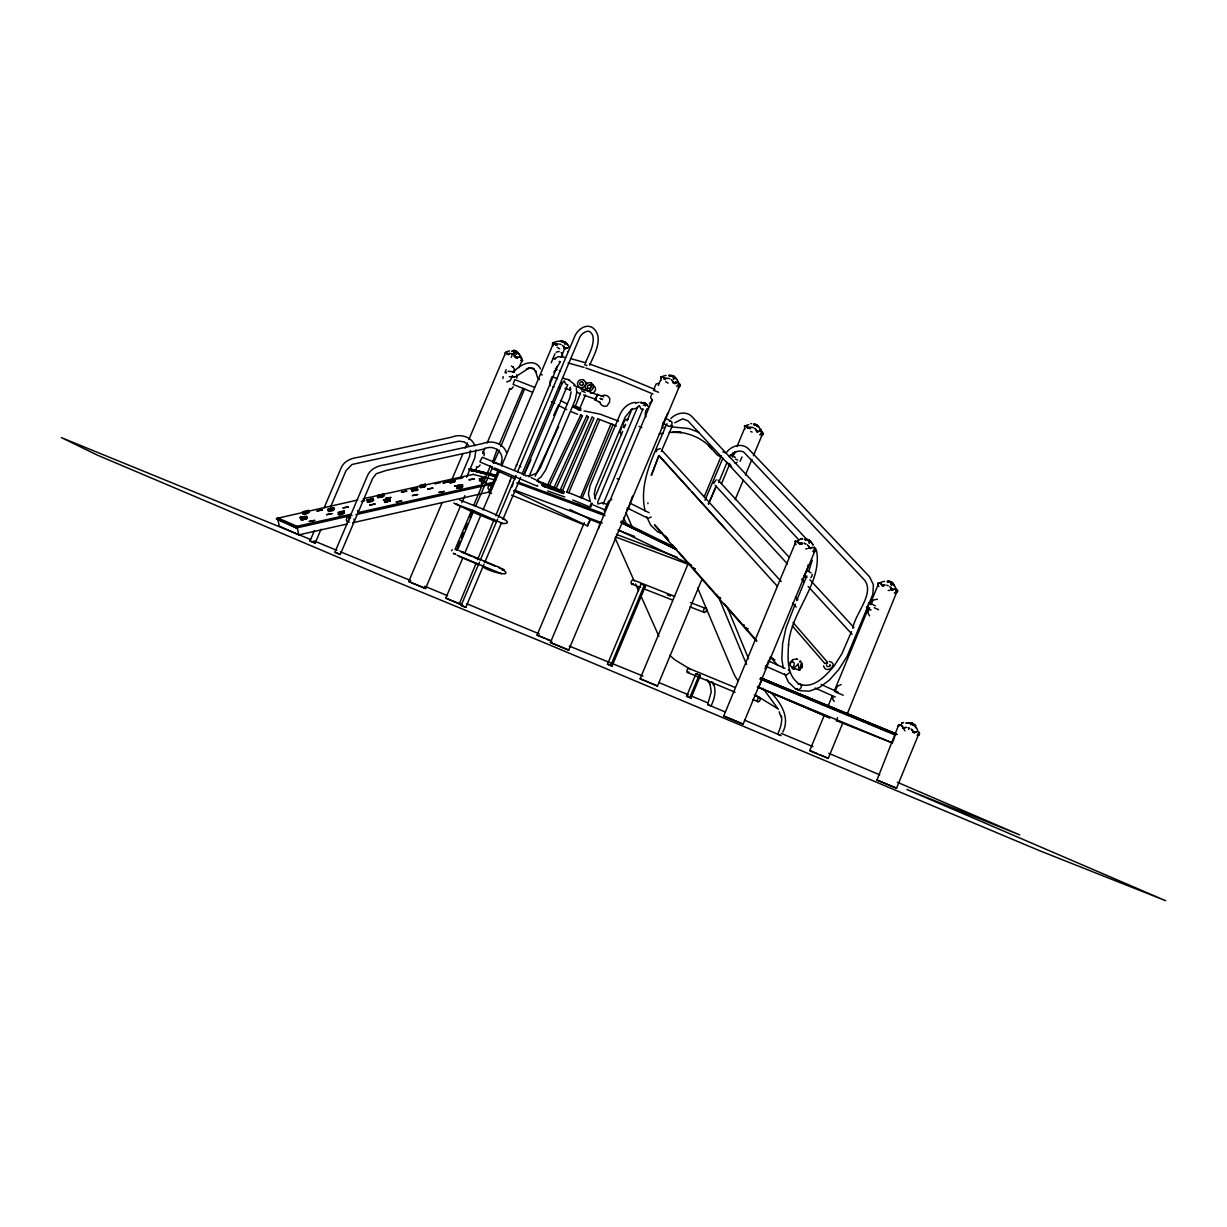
<?xml version="1.0" encoding="UTF-8"?>
<svg xmlns="http://www.w3.org/2000/svg" width="1227" height="1227" viewBox="0 0 1227 1227"><rect width="100%" height="100%" fill="white"/><g stroke="black" fill="none" stroke-linecap="round" stroke-linejoin="round"><path stroke-width="1.5" d="M562.641 356.198L562.38 354.128A4.049 4.018 35.5 0 0 561.107 352.471M565.064 344.787L564.006 341.735M800.633 667.979A1.549 0.828 24.7 0 0 801.891 667.611L801.614 666.859M470.462 450.508L469.604 456.245L460.094 478.699M475.907 449.956L474.742 458.054L466.597 477.272M502.917 378.545L503.208 376.597M516.613 354.189C518.055 349.848 508.515 348.284 517.702 353.207M891.416 585.371L890.771 581.874L888.195 581.169M748.179 628.761L747.151 628.837M647.963 502.855L647.917 503.653M895.296 734.85L894.759 733.209L760.679 677.918M809.222 543.5L808.7 539.895L805.234 539.159M523.331 388.514L532.426 392.257M808.01 566.445L807.979 564.88M801.737 662.963L800.265 660.77L799.605 661.982M521.996 358.637L522.088 360.661C520.815 360.155 524.496 360.707 520.954 360.201M522.211 360.646L522.319 359.879A1.748 1.672 -89.8 0 1 522.058 361.612M757.074 426.229L756.584 424.818L754.482 425.416M667.779 413.131L662.074 426.06M571.092 391.796L569.834 397.931L540.478 467.579L536.889 472.916L529.957 476.03M877.75 584.988L878.21 582.764L878.118 584.313M673.623 378.944L672.963 375.738L674.743 376.766M603.163 504.082L642.933 408.959M645.095 405.723L644.927 402.855L640.555 402.609M549.88 382.057L549.803 384.066A4.034 2.699 -72 0 0 550.463 385.615M642.856 409.511L640.985 408.913L639.298 405.523L637.503 407.195L597.779 501.797L597.948 503.99L602.334 502.763L607.748 504.696M599.788 419.557L568.73 492.855L566.736 492.226L597.733 418.622L599.451 419.419M597.61 395.6L597.442 394.358L595.064 400.048L600.08 402.211M597.396 395.922L597.396 394.91L573.807 385.431M679.804 383.898L679.589 386.091A10.46 7.914 -60.3 0 0 679.421 385.401M678.347 385.753L679.804 386.122L680.049 384.757M812.259 560.218L808.946 570.647M523.561 475.156L562.503 382.563L564.19 380.907L565.816 384.204L567.733 384.818L528.929 476.828L528.592 475.677L525.539 475.877M516.352 354.112L516.613 351.796L515.447 351.459M556 488.637L554.037 487.625L586.721 415.907L588.393 417.226L556 488.637L555.156 488.331M656.046 451.858L657.381 449.465L660.279 448.653M762.58 435.186L762.811 432.548M480.11 461.229L482.272 457.288L499.404 464.266M586.521 415.907L588.377 417.211M763.01 433.33L762.703 434.588L761.323 434.251M569.006 492.779L582.196 498.116L613.055 424.695L610.985 423.79L616.353 426.03M792.581 668.516C798.869 657.672 784.682 662.718 792.335 667.197A1.549 0.828 24.6 0 0 792.55 668.516L793.256 668.914A1.549 0.828 24.6 0 0 794.897 668.669L799.621 670.172L801.185 663.439L802.397 665.97L801.891 667.611M547.411 485.278L580.77 415.002L582.426 415.83L549.19 486.352L547.825 485.432M562.503 382.563L562.457 383.484M815.403 551.49L815.771 548.745L815.464 550.816M911.293 724.62L911.431 723.838A14.126 12.531 -69.9 0 1 915.465 726.737M513.116 371.796L514.144 371.689L513.055 371.965L514.542 369.496L513.085 366.904M501.015 463.515C505.693 452.809 493.637 443.607 483.775 449.082L386.336 470.401L376.306 473.714L372.548 478.591L340.262 554.481L337.517 553.362M832.98 696.43L832.796 699.344L834.237 701.415M797.688 659.42L796.691 658.914M801.798 667.12L801.906 663.516M551.214 362.809L555.003 353.775M553.055 358.422L555.647 358.944M570.248 387.456L569.865 390.125L570.616 389.619M484.052 455.754L484.236 453.1L482.825 451.567M516.874 378.192L516.644 374.726M570.417 387.379L570.693 389.204M637.503 407.195L637.427 408.146M644.957 587.35L645.402 586.276M897.903 591.169L897.612 590.356M782.857 732.013C790.188 717.78 781.078 703.086 771.246 692.826M590.218 505.57L591.261 503.085M623.178 427.119L623.929 425.186M651.537 475.309L658.884 455.57L651.215 475.309M561.199 490.202L560.325 489.834L592.181 416.873L593.914 418.315L562.349 490.8L561.276 490.11M918.655 734.206L919.054 735.142L918.9 734.344M451.613 550.785L452.257 549.65M919.744 733.424L918.916 732.335M851.431 631.721L841.86 653.853L834.053 666.077C825.372 676.046 814.529 688.209 800.756 684.635L801.937 685.111L800.571 684.237C803.225 687.013 799.099 691.522 795.955 689.129M852.826 628.316C854.882 613.837 874.514 594.267 864.912 580.494L744.651 453.008C742.872 450.508 735.801 449.941 731.767 454.619M917.98 735.909L896.538 788.194L876.968 780.05L898.885 724.421L898.118 726.445L898.793 725.985M894.805 736.645L892.351 742.856L758.7 687.381L762.151 679.298L763.669 678.884M462.932 557.579L445.8 598.132L447.103 598.715L459.358 603.822L476.076 563.285M477.533 559.757L494.251 519.22M495.708 515.693L511.705 476.92M514.604 469.864L557.503 365.876M561.138 357.057L564.773 348.253L562.426 345.339M795.203 604.144L785.94 628.055L782.611 643.746L781.829 658.838L783.194 667.963M796.645 600.616L806.829 575.877M842.826 722.933L828.24 758.332L820.756 755.295L809.713 750.602L824.299 715.234M827.949 706.399L832.32 695.786M834.513 690.479L868.793 607.38M870.25 603.837L878.271 584.389M834.881 691.798L837.289 686.261L841.201 684.528M869.514 607.825L867.903 612.856L869.529 615.847M870.787 604.758L873.195 600.034L877.366 599.205M836.661 720.77L837.443 717.688M847.059 714.436L896.799 591.905M722.841 458.284L704.988 500.263M718.7 482.456L727.044 462.334M770.602 657.058L764.912 668.838M807.719 567.472L803.194 578.086M796.108 544.711A2.055 1.871 -76.3 0 1 795.587 542.319L723.715 716.016L743.148 724.129L814.421 552.089M661.322 451.429L672.519 425.493M704.206 496.828L721.369 455.738M691 698.086L686.614 696.261L696.016 673.654L700.402 675.463L691 698.086L689.789 697.596L699.191 674.957L700.402 675.463M707.626 704.559L711.476 706.169L707.626 704.574L711.246 692.028L710.111 684.283M651.368 395.017L650.617 397.747L652.258 399.941M612.043 666.108L607.503 664.206L641.061 583.914L645.617 585.77L612.043 666.108L610.724 665.571L644.313 585.187L645.617 585.77M731.599 455.83L732.795 452.978M702.181 578.776L657.503 685.985L640.126 678.776L688.562 562.672M721.583 483.515L729.651 464.159M732.596 457.119L734.789 451.843M736.998 446.567L744.329 428.975M740.126 461.321L741.952 456.965M735.126 499.665L743.194 480.34M745.387 475.064L751.982 459.251M753.439 455.723L762.228 434.634M456.735 549.819L460.324 541.245L458.054 546.322M461.766 537.809L463.913 532.671M465.355 529.236L467.518 524.098M470.386 517.242L472.548 512.088L470.355 517.211M610.985 423.79L580.494 497.533M621.721 427.042L620.018 432.134L621.598 434.588M622.856 424.327L625.264 419.665L628.071 419.189M551.874 641.322L537.058 635.126L584.282 522.702M590.923 506.889L592.396 503.377M594.604 498.101L622.641 431.352M624.114 427.84L625.601 424.327M627.074 420.815L632.242 408.514M590.402 519.374L587.334 525.846L590.402 519.374L569.911 509.512M653.822 389.158L656.108 384.005L659.298 383.161M604.236 511.122L608.454 501.26L611.844 499.404M648.316 408.223C645.816 408.361 644.236 414.542 646 416.904M679.375 385.953A9.908 1.089 22.9 0 1 679.39 386.26L568.668 650.111L550.432 642.519L652.396 399.542M658.301 385.462L660.525 380.171M598.515 528.638L600.325 523.576M550.202 381.06L552.058 376.674M560.509 361.597L556.46 368.146A4.049 4.018 34.8 0 1 555.448 368.407M484.005 564.175L465.8 607.334L462.962 606.184L461.168 605.417L479.389 562.257M480.125 560.524L497.579 519.174M498.315 517.411L516.061 475.37M517.549 471.858L574.497 336.95C577.027 330.155 585.233 323.361 592.534 327.594C604.681 337.011 594.221 354.741 589.666 365.094M511.705 487.073L513.147 483.637M484.742 562.457L501.46 522.84M502.917 519.358L520.647 477.364M522.119 473.867L578.975 339.127C580.647 333.391 587.518 329.818 589.773 331.719C598.224 337.563 589.067 354.695 585.202 362.993M575.172 406.643L580.632 392.793M585.448 395.002L579.773 408.484L575.003 406.382M789.191 672.917L786.062 675.187L765.464 666.062M460.416 506.153L425.554 588.531L408.714 581.537L442.149 502.595M451.812 479.788L462.962 453.484M465.186 448.223L467.41 442.962M468.898 439.45L504.558 355.247M504.957 372.441L506.137 369.664M505.969 373.361L506.414 372.302M512.503 375.569L510.248 380.554L506.705 381.98M461.889 502.641L464.864 495.631M475.248 471.091L476.736 467.579M482.656 453.561L484.88 448.3M487.104 443.054L510.095 388.714M519.006 367.671L521.966 360.661L520.877 360.462M497.211 449.143L492.702 461.812M499.42 443.929L523.07 388.284M473.76 510.677L457.426 550.309L455.064 549.374L471.797 509.911L502.763 523.484M500.417 523.331C524.941 525.294 477.288 506.72 473.622 505.463L490.248 466.229M461.674 537.763L463.852 532.625M465.294 529.205L467.472 524.067M499.297 450.033L493.944 462.242M500.769 446.551L524.604 388.867M490.018 493.009L488.806 492.395L498.147 470.309M465.156 552.288L480.8 515.263M483.039 509.972L499.435 471.183M501.659 465.892L553.055 344.25M312.486 542.012L310.002 540.954L314.449 530.524M324.081 507.932L341.091 468.039C343.913 461.091 351.275 458.177 358.223 457.334L451.965 437.088C460.508 433.545 471.689 436.674 474.941 445.876M310.002 540.954L315.155 543.101L321.045 529.282M330.63 506.812L346.091 470.524L352.057 464.466L458.959 441.153L464.389 441.95L468.484 445.294M340.262 554.481L334.879 552.257L367.333 475.999C370.278 468.76 377.947 465.693 385.186 464.788L482.732 443.545C491.613 439.818 503.254 443.1 506.598 452.702M908.67 729.421L909.038 728.577M524.65 473.561L530.969 459.696M553.699 415.355L558.454 404.941M513.223 386.842L511.245 389.25L509.19 389.25M708.362 503.898L716.123 486.337L708.592 504.113M535.095 476.245L558.576 426.674M881.799 585.325L883.149 586.261M560.325 489.834L561.245 490.11M799.314 542.871A11.15 1.196 -67.9 0 0 799.022 543.408L802.351 542.994L799.636 543.607M553.914 372.272L554.405 371.367M649.359 403.56L651.936 401.106M667.074 423.683L665.601 426.444C655.141 453.116 638.086 481.291 645.157 511.138M480.14 465.002L478.392 466.889L476.337 466.904M910.879 724.682L911.385 723.853A14.126 12.009 -67.1 0 1 916.508 728.148M734.145 453.867L735.924 451.781M664.252 378.238A10.491 1.933 -68.4 0 0 663.945 378.714L665.31 378.545M825.495 663.347L827.504 662.243M827.519 663.163L826.523 664.16M596.215 399.235L595.325 400.309M566.168 348.192A10.092 2.285 -68.5 0 0 565.846 348.637L563.607 346.428M651.2 516.996L648.117 518.361L627.135 507.901M516.092 357.763L519.067 357.256M517.61 357.425A9.54 2.331 -68.4 0 0 517.288 357.855L515.371 356.98A9.555 6.856 -61.8 0 0 514.819 355.186M564.573 348.545L567.718 348.023L564.006 348.269M461.812 487.472L461.459 485.601L462.579 484.772L462.058 487.656L456.551 488.346L457.763 487.717M537.641 479.558L541.03 476.904L545.662 470.064L575.202 399.956L576.782 392.073L576.261 387.962M726.353 452.625C731.154 445.692 742.427 442.349 748.746 449.159L869.529 576.751L873.394 584.758L872.872 594.343L846.998 656.568L838.654 669.651L829.329 680.126L819.544 687.381M454.005 482.042L455.125 481.245L454.772 479.42L448.499 481.091L453.883 480.248L454.235 482.226L449.389 482.548M595.954 399.358L583.561 395.017M453.591 480.171L454.772 479.42M566.583 492.088L567.365 492.257M712.151 682.687L711.369 681.598M416.444 490.631L417.64 489.803L417.272 487.947C397.548 490.509 430.324 488.453 411.797 491.122M416.014 488.729L417.272 487.947M793.256 668.914L798.21 664.098M660.724 378.499L660.924 376.674L660.939 378.33M389.036 501.521L390.309 500.662L389.941 498.775C370.125 501.475 402.962 499.358 384.358 501.996M337.992 514.45C339.833 515.386 345.784 514.282 344.158 510.938C331.719 512.978 341.014 514.312 344.158 510.938M388.606 499.588L389.941 498.775M673.546 382.977L676.829 382.441L673.945 382.655L671.414 379.68L674.589 383.576L672.825 382.134L673.991 382.701M382.625 496.705L383.898 495.877L383.53 494.036L377.072 495.739L382.471 494.895L382.809 496.889L377.456 497.579L378.744 496.935M382.21 494.818L383.53 494.036M772.887 658.27L774.314 660.31L774.881 659.758M372.287 501.122L373.591 500.263L373.207 498.407L366.689 500.141L372.134 499.282L372.471 501.306L367.072 501.996L368.376 501.352M371.873 499.22L373.207 498.407M745.863 627.733L747.519 628.653M718.869 596.843L720.264 598.837L720.816 598.301M692.948 567.457L694.727 568.653M305.707 513.561L304.879 513.806M670.832 418.637C676.092 412.855 686.368 410.508 692.135 416.827L807.673 540.34M713.316 684.727L712.519 682.289M305.63 519.22L307.087 518.315L306.704 516.429C286.658 519.45 319.112 516.751 301.014 519.696M305.216 517.288L306.704 516.429M514.098 371.413C520.325 364.174 535.033 357.44 540.54 368.898M756.967 431.735L760.096 431.229C755.817 430.8 759.574 433.131 756.323 430.953L757.442 431.49L755.034 428.652M674.727 422.763L682.733 418.821L687.872 420.8L798.915 539.941M552.81 344.189L552.717 345.032M555.018 370.6L555.724 370.048A4.034 2.699 -72.2 0 1 557.196 369.68M631.368 409.573L625.279 416.935L595.494 487.825L594.236 494.144L595.678 499.052M626.629 510.141L628.515 507.963L632.534 496.061M666.828 537.503L665.77 536.889M801.706 579.481L802.504 578.883M694.175 569.19L695.356 568.73M641.752 402.793L644.313 402.579L645.816 404.066A12.025 11.319 -83.3 0 0 645.095 403.744M884.268 585.57A10.598 9.525 -74.9 0 0 883.563 585.939L880.219 583.024L882.581 586.046M797.121 540.938L796.66 541.214A2.055 1.871 -76.3 0 0 795.848 541.859M801.568 543.653A11.181 10.199 -75.9 0 0 800.817 544.021L799.851 544.174M554.435 358.698L558.162 356.643L565.448 357.456M671.783 376.198L673.562 376.075L673.93 379.036M350.769 514.251L296.98 526.291L296.32 528.009L352.072 515.355M643.485 403.131L645.08 403.07L645.371 405.815M749.375 428.146L748.225 427.794L750.725 427.18M809.314 548.024L812.826 547.472L808.777 547.978M526.46 369.097L529.144 367.962L515.662 376.735L512.61 376.919L514.312 377.088M866.645 606.859L867.244 606.521A2.914 2.408 -62.7 0 0 868.563 604.006L868.517 603.316M661.905 376.873L662.35 376.628A13.129 12.285 -85 0 1 666.062 375.416M506.153 351.934L507.104 354.327L508.776 354.312L505.754 352.241A1.748 1.687 89.1 0 0 505.003 354.925M556.199 352.394L557.104 351.888A4.049 4.018 35.5 0 1 559.19 351.643M888.302 582.227L890.265 581.675L891.615 583.577M754.927 425.063L756.292 424.665L757.35 426.03M716.139 479.834L713.669 483.392M482.855 480.386L481.291 480.631L482.15 480.585M484.849 480.156L479.389 480.861L480.555 480.248M419.987 487.318L424.787 486.996L425.386 484.19C413.407 486.122 422.824 487.272 425.386 484.19M743.332 625.049L744.298 624.988M618.224 529.819L691.66 565.156M507.809 353.974L509.957 353.345L507.733 354.005L508.591 354.726M556.629 345.339L555.739 344.572L558.132 343.867L555.386 344.45A10.092 2.331 -68.5 0 1 555.708 344.02M328.13 510.861C327.67 512.273 336.06 510.984 333.744 507.656C321.474 509.665 330.6 510.923 333.744 507.656M891.615 589.727L894.943 589.19L892.152 589.527L889.698 586.613M664.451 378.836L665.417 378.376M631.138 409.757L636.215 408.177M661.92 532.763L661.322 533.024A2.715 2.101 -63.7 0 1 659.282 532.303L659.037 531.72M909.606 723.531C914.33 722.182 920.695 729.482 910.02 723.071L911.707 723.132L909.452 723.332M749.053 428.53L748.24 427.809L749.329 427.364M748.255 427.809L747.519 428.131L748.823 428.07M563.699 341.934L567.119 343.851M806.768 539.987L808.7 539.895L811.262 542.119M798.087 684.114L800.035 683.914L799.038 683.822C786.798 675.417 787.642 659.497 788.578 644.451L788.532 644.696C790.602 611.936 822.197 583.485 816.676 551.138M805.249 539.911L808.194 539.681L809.728 541.751M901.692 723.209L903.655 722.534M502.165 569.819L504.098 569.619L499.159 567.733M882.428 585.54L885.066 584.988L882.366 585.555M888.808 581.905L890.235 581.659L887.428 581.169M819.069 687.626L809.36 691.154L799.851 690.694M357.594 511.03L357.717 510.509M303.621 513.407C300.14 515.171 311.474 514.052 308.483 510.463C296.228 512.518 305.247 513.684 308.483 510.463M303.79 519.65L302.225 519.926L303.115 519.619M512.058 351.198L515.739 351.091L519.006 353.928L516.46 351.367L512.134 351.137M672.151 375.953L673.393 375.876L674.574 377.87M901.845 722.964L902.873 722.596M669.359 421.352L669.942 421.168A2.623 1.994 -61 0 1 670.509 421.152M643.822 402.916L647.534 405.462M641.813 402.763L644.543 402.732L646.062 404.665M902.52 728.132L906.293 727.335L903.962 728.01M794.529 659.328L796.66 658.914M456.797 503.76L455.493 503.96L471.72 509.987M485.11 482.533L486.352 482.012L485.555 481.92M339.204 513.96L341.229 513.407M450.969 482.579L452.38 482.38L451.551 482.426M385.922 502.042L387.349 501.858L385.891 502.211M791.921 661.491L791.323 661.568A1.549 0.828 24.6 0 0 791.032 661.905M421.536 487.349L422.932 487.165L421.536 487.502M913.256 732.289L916.83 731.737L912.673 732.013M805.817 539.65L808.179 539.681L807.213 539.788M800.341 539.313L802.274 538.898M385.984 501.475L387.042 501.214M379.649 496.69L380.692 496.429M421.536 486.812L422.563 486.567M450.922 482.058L455.125 481.245M379.741 497.18L380.968 497.042L380.155 497.088M679.758 386.06L678.393 385.876M527.748 368.56L531.92 368.008L529.251 367.778L534.19 369.174L532.993 368.177L536.061 372.164L535.371 370.539L537.549 377.64L539.405 379.664M357.64 500.002L276.474 518.5L296.32 528.009M277.808 519.082L279.281 526.092L298.774 534.895L347.134 524.006M352.716 522.748L490.355 491.736M358.192 512.595L482.441 484.757M486.153 483.929L493.561 482.257M355.815 514.665L493.377 483.668M363.223 498.76L420.953 485.938M424.68 485.11L473.515 474.343M434.925 483.852L440.524 482.61M444.251 481.782L451.72 480.125M455.447 479.297L462.901 477.64M659.206 433.975L663.347 433.116M668.608 375.6L672.933 375.723L676.2 378.622M305.63 512.871L308.867 512.319M414.419 490.355L415.539 490.125M330.861 510.079L332.011 509.849M451.183 480.601C448.791 481.337 453.653 480.048 451.199 480.8M369.802 501.506C367.272 502.272 372.333 500.938 369.756 501.72M386.137 500.033C383.606 500.8 388.683 499.466 386.106 500.248M913.9 732.197L912.627 731.568M891.139 589.696L892.198 589.558L891.047 589.451M423.668 486.337L425.754 486.015M381.812 496.199L383.898 495.877M460.815 486.966L462.947 486.644M413.576 489.159C416.045 488.944 411.152 489.573 413.576 489.374M361.398 501.429L364.726 500.478L362.87 500.493M484.358 482.042L481.214 482.886L483.806 482.825M304.956 513.576L305.738 513.5M388.177 500.984L390.309 500.662M304.956 518.653L307.087 518.315M342.394 513.177L344.542 512.84M756.445 431.613L757.35 431.459M635.479 402.41C628.454 402.793 622.779 408.208 620.049 414.389L590.034 485.8L588.408 494.205L590.432 501.613L582.119 498.055M516.429 357.456L519.067 357.272M515.447 357.594L516.414 357.486L514.006 354.741L516.414 357.486M665.479 378.361L666.921 378.146M791.599 661.491C796.001 656.874 790.249 661.154 789.114 664.605M662.365 427.763L665.218 427.349M416.659 489.941L417.64 489.803M462.579 484.772L456.183 486.475L461.459 485.601M372.609 500.401L373.591 500.263M333.146 509.65L334.127 509.512M800.403 538.76L802.519 538.561M662.488 376.551L665.249 379.634M449.818 481.229L450.217 483.055M480.401 479.143L485.309 477.334L479.143 478.837L480.401 479.143L480.815 480.999M420.355 485.999L420.769 487.84M412.149 489.803L412.563 491.659M457.548 486.628L457.962 488.499M367.931 500.294L368.361 502.15M301.106 518.408L301.551 520.309M669.328 375.401L672.58 375.554L674.313 377.21M641.215 402.425L646.675 404.174M805.694 548.822L807.458 548.684M888.21 590.494L889.897 590.356M804.298 539.297L808.148 539.681M640.126 678.776L647.81 681.89M572.702 406.965L580.892 410.478M671.092 426.827L688.868 428.545L699.252 432.502M669.129 432.318L681.338 432.502L672.917 431.981C687.749 431.766 702.519 438.039 712.335 449.22L708.408 445.094L717.028 454.788L720.755 456.981M514.205 377.072L509.22 376.612M751.66 423.606L750.694 423.637M475.524 506.475L492.564 467.196L490.325 466.153M492.518 467.119L491.398 467.042M672.963 382.686L673.945 382.701M492.594 462.15L494.297 463.085L492.64 462.242M763.347 678.792L762.136 678.485M762.304 679.052L895.817 734.39M504.604 519.573L502.487 518.822M470.447 468.944L469.42 468.883L496.981 475.754M753.501 424.235L755.909 424.511L757.12 426.306M808.823 540.11L810.679 541.383M808.716 547.733L809.881 547.825L807.197 544.696M508.009 371.26L514.711 371.95M890.204 581.644L889.1 581.276C884.897 582.396 894.146 580.463 893.563 584.635M761.353 434.358L762.458 434.527M554.052 386.98L552.886 386.689M540.938 374.603L542.319 374.833M488.806 492.395L491.536 493.423M653.485 390.339L658.516 392.241M547.518 485.953L564.527 491.843M754.237 424.22L758.363 426.168M453.361 553.377L455.692 554.42L453.438 553.408M584.589 364.726L586.92 365.539M919.161 734.544L917.704 734.267L919.268 734.59M516.306 357.44L516.352 357.456A9.064 0.859 23.2 0 0 514.098 356.351M757.32 431.444L756.185 429.711M597.396 394.91L595.356 399.757M618.561 421.137L600.156 414.159L584.021 410.922M800.817 544.021L799.022 543.408M829.237 661.399C839.713 663.945 825.664 675.218 823.608 665.77M497.487 475.662L469.757 468.821L473.239 470.416M469.128 469.021L496.751 475.923M468.883 469.22L496.552 476.137M468.683 469.604L496.337 476.536M550.432 642.519L568.791 650.141M469.634 470.033L495.555 476.536M473.101 474.358L495.662 480.125M570.524 358.545L585.846 362.855M568.116 362.931L584.021 367.41M537.058 635.126L544.911 638.301M564.374 491.812L537.533 480.754M511.352 366.106L513.223 366.996M581.767 391.03L585.141 392.364M579.988 408.867C585.018 409.879 569.067 403.422 574.988 406.797M762.979 688.255L778.378 709.359M461.168 605.417L465.8 607.334M568.745 379.803L574.834 384.711M589.435 364.036L620.233 375.017L654.957 389.48M566.521 379.082L569.236 379.971M445.8 598.132L462.242 604.911M585.816 368.008L618.347 379.588L653.04 394.036M722.887 451.858L726.2 452.978M798.01 542.825L802.182 544.313M668.454 378.299L669.988 378.836M559.589 344.02L561.046 344.526M752.197 427.333L753.669 427.84M511.337 353.483L512.702 353.974M408.714 581.537L425.554 588.531M537.84 481.505L538.254 481.674M551.705 486.904L551.475 486.628M541.613 484.588L545.217 486.168L541.797 484.803M547.671 490.969L564.757 496.966M553.914 377.287L557.319 378.76M735.372 459.097L737.749 460.048M886.676 585.202L888.241 585.754M918.118 731.859L919.084 732.212M334.879 552.257L337.64 553.362M639.114 426.382L641.905 427.548M495.938 463.131L525.279 474.941M549.113 494.098L549.972 494.358L545.586 492.594M581.521 506.091L579.88 505.478M579.451 410.155L577.518 409.435M600.847 419.956L610.969 423.867M494.573 467.993L536.674 485.938M876.753 779.927L896.538 788.194M588.5 518.668L600.724 523.76M908.011 727.596L909.698 728.209M605.325 510.049L593.347 505.018M809.713 750.602L817.213 753.639M617.166 478.668L618.853 479.343M518.822 482.318L604.65 514.098M516.705 482.886L604.972 515.708M459.803 500.002L473.729 505.432M762.458 678.47L763.286 678.792M761.538 678.761L896.845 734.544M761.307 679.006L895.388 734.513M514.542 490.125L602.258 522.947M618.224 530.279L634.589 536.429M723.761 716.062L743.148 724.129M616.368 534.358L677.151 557.211M615.448 536.889L688.776 564.543M855.756 717.243L853.471 716.307M540.463 482.778L539.052 482.226M542.84 486.183L563.807 493.545L541.981 484.558M637.304 529.558L641.384 531.383L639.88 530.877M657.473 686L649.835 682.887M663.27 542.242L665.111 542.978M665.77 543.53L667.273 544.036L665.74 543.254M674.651 596.368L633.822 580.172A2.239 1.426 -68.6 0 0 631.736 580.739A2.239 1.426 -68.6 0 0 631.322 583.623A2.239 1.426 -68.6 0 0 633.347 583.561M690.54 602.564L704.666 608.071M667.365 594.85L670.463 596.061M863.885 721.399L896.431 734.145L895.035 733.347M872.336 724.896L896.753 734.406M881.339 728.93L886.6 730.985M577.58 414.266L571.337 411.72M631.782 584.067L640.617 587.534M644.144 588.914L672.365 599.957M690.019 606.874L704.129 612.396M496.536 521.874L473.131 512.273M759.712 678.914L895.219 735.004M816.645 701.507L818.884 702.411M828.394 706.046L833.164 708.04L828.931 706.261M834.007 708.623L831.753 707.703M822.934 704.497L822.673 704.344M463.361 552.334L498.99 567.257M663.945 378.714L665.54 379.189L662.473 376.566M565.846 348.637L563.837 347.716L564.941 348.253M874.237 607.702L878.532 609.681M536.659 480.555L539.021 481.567L536.951 480.892M544.865 484.128L542.012 482.825L545.049 484.005M546.429 485.232L545.432 484.834M836.247 720.602L892.474 743.01M517.288 357.855L515.371 356.98M597.442 394.358L603.776 396.904M576.813 392.318L580.187 393.668M565.325 388.253L570.049 390.155M578.991 504.818L576.92 504.067L578.577 504.926M548.561 493.883L546.659 493.085M836.001 692.212L843.256 695.249M458.975 550.57L463.775 552.503M522.932 388.392L513.101 384.434L514.788 379.618L534.512 387.333M891.753 585.494L890.25 581.675L893.563 584.758M843.655 712.672L845.51 713.439M462.518 605.11L459.358 603.822M809.283 547.564L810.495 548.745L808.486 545.877M891.584 589.282L892.765 590.417L890.894 587.733M457.104 555.233L501.552 573.761M607.503 664.206L608.822 664.743M686.614 696.261L687.826 696.752M539.42 633.945L466.981 603.807M569.267 646.077L642.994 676.046M490.463 466.413L480.079 462.042M572.748 500.018L590.064 507.088M511.567 495.125L583.5 524.604M495.447 566.245L484.098 561.583M793.179 691.568L794.498 692.12M819.943 702.918L821.753 703.638L820.249 702.979M869.912 723.439L867.857 722.596M410.723 580.555L340.416 551.813M424.68 586.245L447.533 595.693M805.648 696.415C798.056 693.362 813.716 699.743 806.062 696.66M794.927 692.365L797.397 693.362L792.964 691.537M831.415 707.488L828.885 706.476L834.145 708.654M482.272 566.199C486.337 571.353 520.754 579.865 498.515 567.043M734.988 687.427L689.145 668.5L677.503 661.476A85.292 52.071 -69.2 0 1 669.896 655.249M754.39 695.433L759.682 697.626A2.193 1.273 -67.7 0 1 759.436 701.108A2.193 1.273 -67.7 0 1 757.396 700.234A2.193 1.273 -67.7 0 1 759.682 697.626M310.462 539.435L61.35 437.61L97.761 455.294L386.904 577.917L543.883 642.549L1040.067 850.894L1165.65 900.695L906.906 789.498L1019.714 834.897L897.32 782.243M313.989 540.892L336.888 550.356M550.8 486.552L548.469 485.493L551.015 486.413M549.788 487.886C543.837 485.662 555.678 490.309 549.573 488.024M544.941 486.367C539.006 484.144 550.8 488.791 544.727 486.505M913.241 731.844L914.498 733.086L911.232 729.129L913.808 732.105M763.01 678.792L896.692 734.252M687.488 672.457L735.08 692.197M752.718 699.497L758.01 701.691M658.776 682.488L688.546 694.85M692.043 696.307L707.795 702.856M781.323 733.393L812.934 746.63M639.252 530.631L637.38 529.819M820.418 703.47L821.446 703.823M847.765 714.727L846.016 714.068M479.051 564.849L458.898 556.352M312.67 542.043L315.155 543.101M515.309 478.944L491.889 468.285M779.16 734.804C773.808 732.534 784.927 737.228 779.513 734.927M547.104 639.221L551.015 640.862M819.621 754.651L828.24 758.332M852.75 716.016L850.633 715.096L855.618 717.151M869.682 723.286L865.787 721.675L866.615 722.059M473.346 557.089L477.794 558.96M846.216 713.731L848.363 714.651L843.409 712.626M818.562 702.335L816.522 701.476M696.016 673.654L697.227 674.16M828.746 753.317L879.744 774.82M725.126 711.951L711.108 706.031L712.58 702.488A19.939 11.948 -67.2 0 0 713.7 684.375M744.406 720.096L777.703 734.175L779.206 730.556A20.384 11.733 -67.4 0 0 781.538 716.016M467.38 554.558L471.613 556.352M757.657 687.028L829.774 717.918L757.32 686.89M545.647 484.68L546.997 485.294M539.251 482.073L540.892 482.825M579.65 505.095L581.935 506.168M664.497 543.009L663.301 542.487M461.229 551.92L465.969 553.96M896.17 589.374L897.075 589.773M471.659 511.628L453.791 503.039M761.292 678.071L803.01 696.169M760.863 678.04L783.424 687.841M786.89 689.359L792.09 691.614M795.556 693.117L800.771 695.387M763.93 679.605L774.375 684.145M777.872 685.663L783.087 687.933M786.568 689.451L791.798 691.721M814.145 547.671L815.157 548.116M277.547 517.794L296.98 526.291M279.434 519.788L289.158 524.067M292.394 525.493L297.256 527.625L298.774 534.895M276.412 519.082L296.29 527.855M815.05 688.04L835.25 696.997M470.11 468.837L471.766 469.527M768.317 660.893L784.989 668.347M821.17 684.528L837.98 692.059M641.061 583.914L642.365 584.512M471.597 469.512L473.699 470.416M470.708 470.508L472.426 471.306M668.071 383.161L665.755 381.597M750.755 431.444L752.166 432.103M559.65 348.897L557.058 347.21M566.736 409.634L559.052 405.708M531.076 477.564L535.846 479.834M513.469 490.785L587.641 525.954M761.307 431.444L762.228 431.904M621.092 521.092L674.283 547.104M620.709 522.334L677.105 549.865M621.199 522.717L676.23 549.543M678.132 382.686L679.144 383.192M629.804 503.039L649.129 512.733M804.053 575.77L806.906 577.227M866.415 607.626L871.139 610.049M567.487 404.158L560.417 400.477M806.814 570.555L811.078 572.748M869.069 602.626L875.342 605.862M724.912 528.423L692.135 492.104M551.337 401.689L554.681 403.438M559.711 370.508L560.708 371.214M582.396 415.769L580.34 415.079M662.626 422.947L668.454 426.198M665.203 418.039L671.031 421.306M730.479 454.665L735.31 457.395M678.73 385.585L679.313 386.382L679.129 385.615M519.512 465.769L520.815 466.827M796.722 688.761L797.703 689.589M553.147 342.962A1.856 1.764 89.7 0 1 553.561 342.732L556.153 345.17M754.804 694.635L776.89 708.148M797.151 689.267L798.67 690.218M520.003 356.075L519.834 355.953A9.54 2.331 -68.4 0 0 519.665 355.891M890.434 581.675L891.416 583.024M799.529 543.638L800.433 544.405M720.264 598.837L720.264 598.147M774.314 660.31L774.36 659.666M731.691 467.18L730.188 464.373M788.317 669.835L789.114 670.801M829.835 664.543C832.259 665.678 827.473 667.764 826.431 665.74M799.391 668.868L799.636 669.098A1.564 0.828 24.7 0 1 799.621 670.172M795.418 688.792L788.363 682.028L784.651 673.761M657.902 532.15L650.663 525.095L646.706 516.797M565.494 342.655C555.678 340.539 562.518 339.833 565.785 343.131M718.04 480.079L789.222 557.288M809.927 579.757L853.931 627.503M715.157 485.217L787.504 563.975M801.706 579.435L804.298 582.258M808.164 586.475L852.09 634.282M661.92 450.37L781.216 581.521M795.326 597.028L797.903 599.85M760.234 429.649A9.985 1.396 -68.2 0 0 760.126 429.619L760.326 429.757M659.114 455.677L689.589 489.312M658.884 455.57L777.228 586.138M792.535 603.024L796.216 607.074M654.85 524.834L668.7 540.586M672.473 544.895L676.261 549.19M678.776 552.058L720.326 599.313M724.114 603.607L756.844 640.847M770.694 656.598L774.482 660.893M654.528 525.171L756.507 641.169M770.341 656.936L777.903 665.525M793.041 622.472L826.921 661.583M792.335 625.908L824.927 663.592M798.24 664.114L799.022 670.264M717.182 595.356L716.491 594.435M517.441 352.609L515.141 351.689A11.933 2.929 -68.4 0 0 513.592 352.655M665.555 536.628L664.911 535.678M706.936 679.712L710.218 684.635M912.934 724.375L911.722 723.148L912.995 724.804M555.77 344.603L556.843 344.894A10.138 9.647 -89.3 0 1 557.549 344.572M555.678 344.496L554.037 342.394A12.638 12.025 -89.4 0 1 554.865 342.088M668.071 539.451L667.197 538.009M903.9 729.375L904.913 730.863M567.503 344.542C566.076 340.83 557.84 340.784 565.064 342.149L565.049 343.085M912.811 724.221L911.768 723.163L913.149 725.004M729.498 465.647L728.823 463.208M779.176 711.783L781.016 716.982M491.214 490.371L490.892 489.726A2.822 2.715 -75.2 0 1 492.518 486.091M759.268 427.502L755.065 424.327C750.725 425.263 758.194 423.223 757.58 426.643M511.322 357.318L512.441 354.051A11.933 2.929 -68.4 0 1 512.84 353.529M615.095 537.978L634.175 580.969M635.571 583.929L638.592 590.724M640.862 595.816L658.899 636.276M625.862 512.472L631.997 526.521M623.531 517.564L626.583 524.527M697.672 588.009L732.902 671.583A87.378 51.151 -69.2 0 0 738.271 681.215M718.823 597.626L745.203 661.261A66.611 38.957 -69.1 0 0 746.676 664.405M727.504 607.794L748.547 658.746M537.564 486.107L537.395 485.248M896.584 590.893L896.477 590.386A13.221 11.871 -74.9 0 0 896.185 589.405M307.057 511.322L307.44 513.193M303.038 512.38L303.422 514.251M338.713 512.917L339.097 514.819M332.348 508.515L332.732 510.386M328.345 509.573L328.729 511.444M896.968 592.15L896.722 591.874A1.933 1.733 -75.1 0 1 896.293 592.81M378.376 495.892L378.744 497.733M384.711 500.693L385.079 502.564M424.205 484.987L424.573 486.828M814.176 547.84L814.268 548.346A2.055 1.656 -62 0 1 814.176 549.849M761.353 431.674L761.43 432.103A1.84 1.426 -59.8 0 1 761.353 433.438M812.121 574.297L812.151 575.003A3.021 2.454 -62.8 0 1 810.786 577.61M671.936 422.686L671.951 423.346A2.837 2.163 -61 0 1 670.663 425.784L669.528 426.336A2.623 1.994 -61 0 1 668.96 426.352M554.558 344.342A9.571 1.012 23.2 0 1 556.092 344.787M746.906 427.471A9.417 0.997 22.7 0 1 750.571 428.652M761.798 433.913A9.417 0.997 22.7 0 1 762.304 434.389M673.792 382.686A9.908 1.089 22.9 0 1 675.862 383.698M506.644 353.606A9.064 0.859 23.2 0 1 508.055 354.02M353.851 519.006A2.883 2.822 -59.5 0 1 353.069 523.009M349.128 522.288A2.883 2.822 -59.5 0 1 350.585 517.947M461.444 477.84A2.699 2.607 -75.2 0 1 462.104 477.686M347.947 522.349A2.868 2.822 -59.2 0 1 346.658 518.546A2.868 2.822 -59.2 0 1 350.462 517.18M490.187 490.739A2.807 2.699 -75.2 0 1 489.512 490.524L487.963 488.269A2.807 2.699 -75.2 0 1 491.812 485.401M514.45 353.483A9.586 9.187 -89.8 0 1 515.156 353.652M509.435 354.005A9.586 9.187 -89.8 0 1 510.125 353.744M512.349 350.876A11.948 11.472 -89.8 0 1 515.003 351.489M515.831 351.842A11.948 11.472 -89.8 0 1 517.426 352.732M518.162 353.284A11.948 11.472 -89.8 0 1 518.868 353.882M519.512 354.542A11.948 11.472 -89.8 0 1 520.11 355.247M520.647 356.014A11.948 11.472 -89.8 0 1 521.552 357.64M506.996 351.643A11.948 11.472 -89.8 0 1 509.619 350.922M516 352.042A11.933 2.929 -68.4 0 1 516.245 352.655M758.562 426.797A12.469 9.739 -60.1 0 1 759.13 427.333M760.096 428.591A12.469 9.739 -60.1 0 1 760.847 430.048M754.36 424.971A12.469 9.739 -60.1 0 1 755.142 425.094M756.614 425.57A12.469 9.739 -60.1 0 1 757.964 426.321M755.326 428.484A10 7.791 -60.1 0 1 755.648 429.051M745.264 428.99A1.825 1.687 -82.2 0 1 745.74 425.846L746.169 425.6A12.469 11.518 -81.7 0 1 748.761 424.603M754.176 424.665A12.469 11.518 -81.7 0 1 755.893 425.294M756.691 425.723A12.469 11.518 -81.7 0 1 757.473 426.214M760.142 428.806A12.469 11.518 -81.7 0 1 761.568 431.275M761.261 431.981A10 9.218 -81.7 0 1 761.599 432.671M761.875 433.392A10 9.218 -81.7 0 1 762.09 434.128M761.123 433.867A1.84 1.426 -59.8 0 1 759.651 434.741M750.74 427.548A10 9.218 -81.7 0 1 751.445 427.333M762.274 435.002A1.825 1.687 -81.8 0 1 761.323 435.968M675.433 377.916A13.114 9.908 -60.3 0 1 676 378.468M676.522 379.082A13.114 9.908 -60.3 0 1 676.982 379.756M678.01 382.088A13.114 9.908 -60.3 0 1 678.224 382.962L678.301 383.407A1.933 1.457 -60.1 0 1 677.964 385.247M669.497 376.06A13.114 9.908 -60.3 0 1 671.154 376.06M674.804 377.425A13.114 9.908 -60.3 0 0 672.703 376.382A13.129 12.285 -85 0 1 674.405 377.364M661.399 380.171A1.933 1.81 -85.7 0 1 661.077 379.818M661.138 377.471A1.933 1.81 -85.7 0 1 661.905 376.873M675.187 377.962A13.129 12.285 -85 0 1 675.939 378.622M676.629 379.342A13.129 12.285 -85 0 1 677.258 380.125M677.841 380.953A13.129 12.285 -85 0 1 678.347 381.827M679.16 383.683A13.129 12.285 -85 0 1 679.467 384.665M675.494 382.195A10.491 1.887 -68.4 0 1 675.77 381.827M668.976 375.339A13.129 12.285 -85 0 1 671.813 376.014M677.258 385.922A1.933 1.457 -60.1 0 1 676.445 386.183M666.997 378.576A10.522 9.847 -85 0 1 667.749 378.361M679.298 387.088A1.917 1.794 -85.1 0 1 678.086 387.793M899.514 725.571A11.319 9.617 -67.1 0 1 900.265 725.203M916.109 727.519A14.126 12.531 -69.9 0 1 916.692 728.363M916.998 729.022A14.126 12.009 -67.1 0 1 917.796 730.909M905.771 723.24A14.126 12.009 -67.1 0 1 909.621 723.301M917.842 734.482A2.071 1.764 -66.8 0 1 917.075 735.172M918.456 732.764A2.071 1.825 -70.2 0 1 918.563 733.271M559.251 361.336A2.377 2.347 -38.8 0 1 559.267 361.95M671.46 421.628A2.623 1.994 -61 0 1 671.767 422.103M737.09 462.15A2.73 2.132 -60.9 0 1 736.614 462.625M729.789 455.754A2.745 2.132 -60.9 0 1 729.405 457.058M735.51 463.146A2.515 1.963 -60.9 0 1 734.958 463.162M809.529 541.138A13.942 11.258 -62.3 0 1 810.265 541.628M811.599 542.825A13.942 11.258 -62.3 0 1 813.194 545.11A13.942 12.73 -75.9 0 0 811.967 543.392M807.059 540.125A13.942 11.258 -62.3 0 1 807.918 540.386A13.942 1.472 -67.9 0 1 807.964 540.54A13.942 12.73 -75.9 0 0 806.967 540.003M808.808 540.831A13.942 12.73 -75.9 0 1 810.48 541.966M814.191 546.92A13.942 12.73 -75.9 0 1 814.575 547.917M798.041 540.463A13.942 12.73 -75.9 0 1 799.007 540.064M813.93 550.325A2.055 1.656 -62 0 1 812.719 551.214M814.697 551.506A2.04 1.856 -76.1 0 1 813.915 552.15M887.412 581.797A13.236 10.982 -62.1 0 1 892.274 583.546M892.965 584.083A13.236 10.982 -62.1 0 1 894.698 586.107M895.158 586.889A13.236 10.982 -62.1 0 1 895.879 588.607M878.915 586.506A1.948 1.748 -75.3 0 1 878.394 585.724M878.317 584.727A1.948 1.748 -75.3 0 1 878.455 584.236M879.038 583.438A1.948 1.748 -75.3 0 1 879.437 583.178L879.882 582.917A13.221 11.871 -74.9 0 1 880.756 582.457M887.29 581.506A13.221 11.871 -74.9 0 1 891.615 583.239M892.382 583.807A13.221 11.871 -74.9 0 1 893.103 584.451M893.762 585.141A13.221 11.871 -74.9 0 1 894.376 585.892M881.661 582.089A13.221 11.871 -74.9 0 1 884.452 581.429M896.201 590.34A10.598 9.525 -74.9 0 1 896.492 591.107M896.17 590.049A10.552 8.773 -62.1 0 1 896.492 590.724M895.955 593.162A1.933 1.733 -75.1 0 1 895.112 593.561M895.925 591.874A1.948 1.61 -61.7 0 1 894.314 592.748M688.945 671.905A2.147 1.304 -67.5 0 1 686.951 671.813A2.147 1.304 -67.5 0 1 687.918 668.822A2.147 1.304 -67.5 0 1 689.743 669.436M510.233 480.907A4.034 2.715 -69.6 0 1 509.803 480.248M516.245 464.987A4.034 2.715 -69.8 0 1 516.996 464.91M644.973 403.591A12.025 9.049 -61.3 0 1 646.215 404.312M646.782 404.757A12.025 9.049 -61.3 0 1 648.178 406.474M641.384 403.008A12.025 9.049 -61.3 0 1 642.887 403.023M643.239 405.125A9.647 9.064 -83.3 0 1 643.93 405.293M640.862 402.395A12.025 11.319 -83.3 0 1 643.469 402.993M635.586 403.208A12.025 11.319 -83.3 0 1 639.068 402.364M590.417 393.115A4.172 4.064 -44 0 0 593.623 385.539L592.641 385.14A4.172 4.064 -44 0 0 591.567 385.002M587.932 391.229A4.172 4.064 -44 0 1 587.411 389.174M589.911 389.726A1.794 1.764 -44 0 1 592.12 387.517M587.38 388.054A4.156 4.064 -44.3 0 1 583.791 390.155M581.736 389.619A4.156 4.064 -44.3 0 1 580.892 388.974M585.939 382.456A4.156 4.064 -44.3 0 1 586.782 383.1M582.242 385.723A1.794 1.764 -44.3 0 1 583.515 384.45M601.061 395.8A2.592 2.485 69 0 0 602.58 395.646A5.583 5.353 68.5 0 1 609.742 398.545C609.39 404.818 610.064 400.324 607.15 405.846A5.583 5.353 68.5 0 1 599.988 402.962A2.577 2.485 68.3 0 0 598.945 401.781M559.589 388.253A5.568 5.322 69.8 0 1 558.561 387.257M563.086 378.299A5.568 5.322 69.8 0 1 565.693 379.342M565.064 388.821A2.577 2.469 69.3 0 1 566.445 388.714M566.491 347.808A10.092 2.285 -68.5 0 1 566.782 347.471M553.086 345.907A1.856 1.764 89.7 0 1 552.825 343.299M565.478 342.9A12.607 9.172 -61.1 0 0 564.144 342.318A12.623 2.883 -68.5 0 1 564.42 342.839M555.77 341.766A12.638 12.025 -89.4 0 1 562.349 341.658M564.129 342.318A12.638 12.025 -89.4 0 1 564.987 342.762M566.583 343.851A12.638 12.025 -89.4 0 1 567.994 345.186M568.607 345.937A12.638 12.025 -89.4 0 1 569.175 346.735M566.076 343.299A12.607 9.172 -61.1 0 1 567.181 344.281M567.641 344.864A12.607 9.172 -61.1 0 1 568.07 345.508M568.745 346.95A12.607 9.172 -61.1 0 1 568.991 347.732M567.856 351.582A1.856 1.35 -60.9 0 1 567.457 351.658M744.498 426.352L744.728 425.616L744.498 426.352M795.157 541.582L795.449 540.816L795.173 541.567M552.717 342.578L552.702 344.373L552.717 342.578M600.233 398.484L602.488 399.496L600.233 398.484M763.409 433.698L762.657 434.527L763.424 433.698M482.594 478.469L480.969 478.806L482.564 478.499M474.282 478.837L469.143 479.803L474.282 478.837M460.156 487.809L458.469 488.116L460.156 487.809M459.788 485.938L458.116 486.245L459.757 485.969M459.68 485.125L454.573 486.168L459.68 485.125M444.251 491.429L438.99 492.41L444.251 491.429M448.1 481.92L443.085 482.963L448.1 481.92M432.809 488.085L427.717 489.128L432.809 488.085M417.625 494.512L412.471 495.57L417.625 494.512M422.579 485.325L420.968 485.601L422.579 485.325M401.612 500.969L396.321 501.966L401.612 500.969M406.674 491.137L401.52 492.104L406.674 491.137M390.815 497.441L385.6 498.423L390.815 497.441M375.033 504.021L369.741 505.018L375.033 504.021M380.6 495.202L378.974 495.539L380.569 495.233M370.232 499.604L368.575 499.91L370.201 499.634M348.299 506.92L343.054 507.901L348.299 506.92M341.443 514.082L339.756 514.435L341.443 514.082M341.06 512.18L339.358 512.533L341.06 512.18M331.888 513.653L326.566 514.665L331.888 513.653M330.661 508.868L329.005 509.205L330.661 508.868M314.695 520.417L309.311 521.429L314.695 520.417M322.256 509.911L317.087 510.984L322.256 509.911M303.529 517.687L301.842 518.024L303.529 517.687M305.247 516.506L299.955 517.503L305.247 516.506M305.37 511.674L303.713 512.012L305.354 511.644M670.019 375.723L672.963 375.723L670.003 375.83M906.952 722.918L911.676 723.117L906.952 722.918M897.213 592.258L895.848 592.012L897.228 592.288M805.679 543.806L804.022 543.224L805.679 543.791M583.699 380.063L582.702 379.664A4.187 4.095 -44.3 0 0 579.481 387.287L580.478 387.686A4.187 4.095 -44.3 0 0 583.699 380.063M591.429 383.161L590.432 382.763A4.187 4.095 -44 0 0 587.212 390.385L588.208 390.784A4.187 4.095 -44 0 0 591.429 383.161M582.396 381.996L581.966 381.827A1.81 1.764 -44.3 0 0 580.57 385.125L581 385.293A1.81 1.764 -44.3 0 0 582.396 381.996M590.126 385.094L589.696 384.925A1.81 1.764 -44 0 0 588.3 388.223L588.73 388.392A1.81 1.764 -44 0 0 590.126 385.094M521.306 357.977L520.309 357.502L521.306 357.977M799.559 543.638L797.397 541.015L799.575 543.668M903.394 727.856L901.093 724.988L903.394 727.856M747.12 426.321L746.369 425.585L748.179 427.732L747.12 426.321M706.415 608.715L706.2 608.377A2.301 1.396 -68.7 0 0 703.669 609.88A2.301 1.396 -68.7 0 0 704.758 612.442A2.301 1.396 -68.7 0 0 706.537 609.19L706.43 608.761"/></g></svg>
